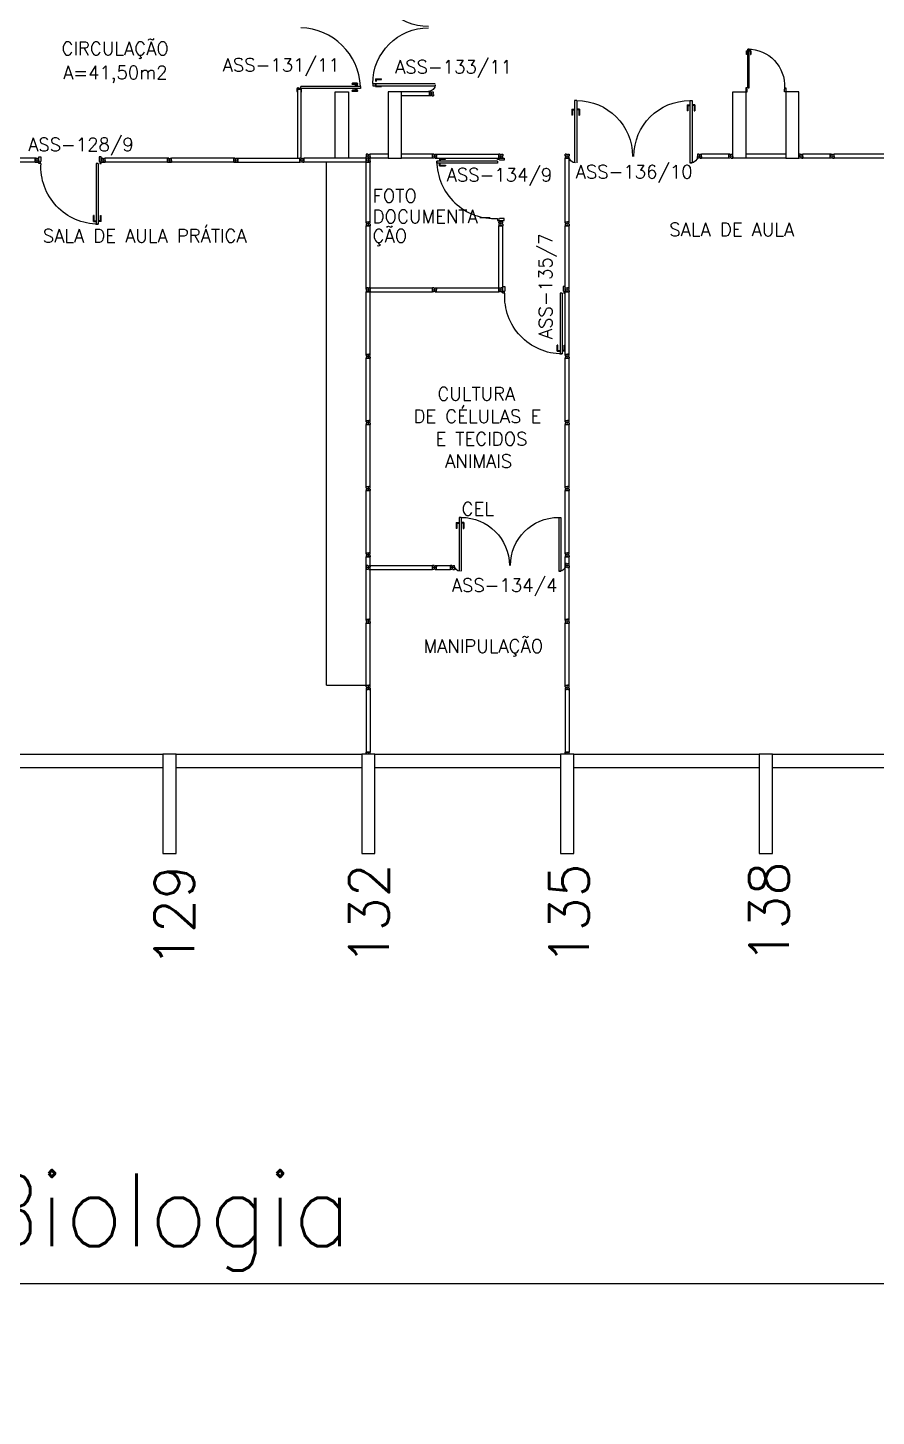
# Model space of a CAD drawing. Extents: x -248 to -11, y 347 to 447.
# Drawn here: x -107.3 to -94.5, y 351.06 to 372.03 of the extents above; entities that cross this region are included whole.
import ezdxf
from ezdxf.enums import TextEntityAlignment as Align

# ---------------------------------------------------------------- set-up
doc = ezdxf.new("R2010")
doc.units = 0
doc.header["$LTSCALE"] = 0.02
doc.header["$MEASUREMENT"] = 0
doc.header["$PDMODE"] = 99
doc.layers.get('0').update_dxf_attribs({"linetype": 'CONTINUOUS'})
doc.layers.get('DEFPOINTS').update_dxf_attribs({"linetype": 'CONTINUOUS'})
for name, color, linetype in [('ALV', 2, 'CONTINUOUS'), ('AREA', 2, 'CONTINUOUS'), ('BANC', 2, 'CONTINUOUS'), ('DIV', 2, 'CONTINUOUS'), ('ESTR', 3, 'CONTINUOUS'), ('MARCO', 2, 'CONTINUOUS'), ('MAÇANETA', 1, 'CONTINUOUS'), ('NOPILAR1', 2, 'CONTINUOUS'), ('PORTA', 2, 'CONTINUOUS'), ('TEXT_CENTRO_CUSTO', 1, 'CONTINUOUS'), ('TEXTO', 2, 'CONTINUOUS'), ('TEXTO-CENTRO-CUSTO', 2, 'CONTINUOUS'), ('TEXTO-ENDEREÇO', 2, 'CONTINUOUS')]:
    doc.layers.add(name, color=color, linetype=linetype)
doc.styles.add('1', font='romans.shx', dxfattribs={"height": 1.1})
doc.styles.add('NOPILAR', font='simplex.shx', dxfattribs={"height": 0.6})
doc.styles.add('UNB-100', font='simplex.shx', dxfattribs={"height": 0.2})
doc.styles.add('UNB-100-1', font='simplex.shx', dxfattribs={"height": 0.2})
doc.dimstyles.new('1-600', dxfattribs={"dimtxt": 1.1, "dimasz": 2.5, "dimexe": 2, "dimexo": 4, "dimgap": 0.2, "dimtad": 1, "dimdec": 0, "dimzin": 4, "dimdsep": 46, "dimlunit": 6, "dimtxsty": '1', "dimblk1": 'NONE', "dimblk2": 'NONE', "dimsah": 1, "dimcen": 0, "dimclrd": 2, "dimclre": 2, "dimclrt": 2, "dimadec": 0, "dimazin": 0, "dimtfac": 1, "dimtdec": 0, "dimtmove": 2, "dimatfit": 3, "dimldrblk": 'NONE', "dimfxl": 1, "dimtolj": 1, "dimtzin": 0, "dimarcsym": 0})

# ---------------------------------------------------------------- blocks, each defined once
blk = doc.blocks.new('PILAR-SSS')
blk.add_lwpolyline([(0.003, -72.467), (0.003, -73.967), (0.203, -73.967), (0.203, -72.467)], close=True)
blk = doc.blocks.new('PILINT-SSS')
for points in [[(0.2, 0), (0.2, -0.6), (0, -0.6), (0, 0)], [(0.8, 0), (0.8, -0.6), (1, -0.6), (1, 0)], [(0.2, -8.39), (0.2, -9.39), (0, -9.39), (0, -8.39)], [(0.8, -8.39), (0.8, -9.39), (1, -9.39), (1, -8.39)]]:
    blk.add_lwpolyline(points, close=True)
blk = doc.blocks.new('DIVMT-SSS')
for p, q in [((-0.03, 0.008), (-0.03, 0.03)), ((-0.006, 0.03), (-0.03, 0.03)), ((-0.03, 0.008), (-0.02, 0.008)), ((-0.02, -0.008), (-0.02, 0.008)), ((-0.006, 0.02), (-0.006, 0.03)), ((0.006, 0.02), (-0.006, 0.02)), ((-0.005, 0), (0.005, 0)), ((0.005, 0), (-0.005, 0)), ((0, 0.005), (0, -0.005)), ((0, -0.005), (0, 0.005)), ((0.006, 0.03), (0.03, 0.03)), ((0.006, 0.02), (0.006, 0.03)), ((0.03, 0.008), (0.02, 0.008)), ((0.02, -0.008), (0.02, 0.008)), ((0.03, 0.008), (0.03, 0.03)), ((-0.03, -0.008), (-0.03, -0.03)), ((-0.03, -0.008), (-0.02, -0.008)), ((-0.03, -0.03), (-0.03, -0.97)), ((-0.03, -0.03), (-0.009, -0.03)), ((0.03, -0.03), (-0.03, -0.03)), ((-0.03, -0.03), (-0.006, -0.03)), ((-0.009, -0.03), (-0.027, -0.03)), ((-0.006, -0.02), (-0.006, -0.03)), ((-0.006, -0.02), (0.006, -0.02)), ((-0.006, -0.02), (-0.006, -0.03)), ((0.006, -0.02), (-0.006, -0.02)), ((0.005, -0.03), (-0.005, -0.03)), ((0.006, -0.02), (0.006, -0.03)), ((0.006, -0.02), (0.006, -0.03)), ((0.03, -0.03), (0.006, -0.03)), ((0.03, -0.008), (0.02, -0.008)), ((0.03, -0.008), (0.03, -0.03)), ((0.03, -0.03), (0.03, -0.97)), ((0.03, -0.97), (-0.03, -0.97)), ((-0.006, -0.98), (-0.006, -0.97)), ((-0.006, -0.98), (0.006, -0.98)), ((0.006, -1.001), (-0.006, -1.001)), ((0.005, -0.97), (-0.005, -0.97)), ((0, -0.994), (0, -1.007)), ((0, -1.02), (0, -1.021)), ((0.006, -0.98), (0.006, -0.97))]:
    blk.add_line(p, q)
blk = doc.blocks.new('DIVINI-SSS')
for p, q in [((-0.02, 0), (-0.02, -0.008)), ((-0.02, 0), (0.001, 0)), ((-0.005, 0), (0.005, 0)), ((0, 0.005), (0, -0.005)), ((0.001, 0), (0.02, 0)), ((-0.03, -0.008), (-0.02, -0.008)), ((-0.03, -0.008), (-0.03, -0.028)), ((-0.03, -0.028), (-0.008, -0.028)), ((-0.03, -0.03), (0.03, -0.03)), ((-0.03, -0.975), (-0.03, -0.03)), ((-0.009, -0.03), (-0.027, -0.03)), ((-0.008, -0.019), (0.008, -0.019)), ((-0.008, -0.019), (-0.008, -0.028)), ((-0.006, -0.021), (-0.006, -0.03)), ((0.006, -0.021), (-0.006, -0.021)), ((-0.006, -0.023), (-0.006, -0.027)), ((-0.004, -0.021), (0.004, -0.021)), ((0.006, -0.021), (0.006, -0.03)), ((0.006, -0.023), (0.006, -0.027)), ((0.008, -0.019), (0.008, -0.028)), ((0.03, -0.028), (0.008, -0.028)), ((0.009, -0.03), (0.027, -0.03)), ((0.02, 0), (0.02, -0.008)), ((0.03, -0.008), (0.02, -0.008)), ((0.03, -0.008), (0.03, -0.028)), ((0.03, -0.975), (0.03, -0.03)), ((-0.03, -0.975), (0.03, -0.975)), ((-0.009, -0.975), (-0.027, -0.975)), ((-0.006, -0.985), (-0.006, -0.975)), ((0.006, -0.985), (-0.006, -0.985)), ((0.006, -1.01), (-0.006, -1.01)), ((0, -0.985), (0, -0.988)), ((0, -1.003), (0, -1.018)), ((0.006, -0.985), (0.006, -0.975)), ((0.03, -0.975), (0.009, -0.975)), ((0.009, -0.975), (0.027, -0.975))]:
    blk.add_line(p, q)
blk = doc.blocks.new('PDV2D-SSS')
for p, q in [((-0.148, 0.925), (-0.108, 0.925)), ((-0.148, 0.925), (-0.148, 0.835)), ((-0.138, 0.915), (-0.108, 0.915)), ((-0.138, 0.915), (-0.138, 0.835)), ((-0.106, 0.965), (-0.076, 0.965)), ((-0.106, 0.05), (-0.106, 0.965)), ((-0.076, 0.05), (-0.076, 0.965)), ((-0.034, 0.925), (-0.074, 0.925)), ((-0.044, 0.915), (-0.074, 0.915)), ((-0.044, 0.915), (-0.044, 0.835)), ((-0.034, 0.925), (-0.034, 0.835)), ((-0.138, 0.835), (-0.148, 0.835)), ((-0.044, 0.835), (-0.034, 0.835)), ((-0.95, 0.05), (-0.97, 0.05)), ((-0.97, 0.05), (-0.97, 0.035)), ((-0.97, 0.035), (-0.97, -0.035)), ((-0.95, 0.02), (-0.95, 0.05)), ((-0.95, 0.02), (-0.94, 0.02)), ((-0.94, -0.05), (-0.94, 0.02)), ((-0.076, 0.05), (-0.106, 0.05)), ((-0.051, 0.02), (-0.061, 0.02)), ((-0.061, -0.05), (-0.061, 0.02)), ((-0.051, 0.05), (-0.031, 0.05)), ((-0.051, 0.02), (-0.051, 0.05)), ((-0.031, 0.05), (-0.031, -0.05)), ((-0.97, -0.035), (-0.97, -0.05)), ((-0.97, -0.05), (-0.94, -0.05)), ((-0.031, -0.05), (-0.061, -0.05))]:
    blk.add_line(p, q)
at = {"color": 1}
blk.add_arc((-0.076, 0.1), 0.865, 90, 183.3214, dxfattribs=at)
blk = doc.blocks.new('MTT-SSS')
for p, q in [((-0.008, 0.03), (-0.03, 0.03)), ((-0.03, 0.03), (-0.03, 0.006)), ((-0.0185, 0.006), (-0.03, 0.006)), ((-0.0185, -0.006), (-0.0185, 0.006)), ((-0.008, 0.03), (-0.008, 0.02)), ((-0.008, 0.02), (0.008, 0.02)), ((-0.0051, 0), (0.0051, 0)), ((0, -0.0051), (0, 0.0051)), ((0.008, 0.03), (0.03, 0.03)), ((0.008, 0.03), (0.008, 0.02)), ((0.0205, -0.006), (0.0205, 0.006)), ((0.0205, 0.006), (0.03, 0.006)), ((0.03, 0.006), (0.03, 0.03)), ((-0.03, -0.03), (-0.03, -0.006)), ((-0.0185, -0.006), (-0.03, -0.006)), ((-0.008, -0.03), (-0.03, -0.03)), ((-0.008, -0.02), (0.008, -0.02)), ((-0.008, -0.03), (-0.008, -0.02)), ((0.008, -0.03), (0.008, -0.02)), ((0.008, -0.03), (0.03, -0.03)), ((0.0205, -0.006), (0.03, -0.006)), ((0.03, -0.006), (0.03, -0.03))]:
    blk.add_line(p, q)
blk = doc.blocks.new('PDVDP-SSS')
for p, q in [((0.112, 0.84), (0.112, -0.1)), ((0.147, 0.84), (0.112, 0.84)), ((0.147, 0.84), (0.147, -0.1)), ((1.853, 0.84), (1.888, 0.84)), ((1.853, 0.84), (1.853, -0.1)), ((1.888, 0.84), (1.888, -0.1)), ((0.009, 0), (-0.009, 0)), ((0, -0.012), (0, 0.01)), ((0.147, -0.1), (0.112, -0.1))]:
    blk.add_line(p, q)
at = {"color": 1}
for centre, radius, start, end in [((0.148, -0.002), 0.843, 0, 90), ((1.853, -0.002), 0.843, 90, 180), ((0.131, 0), 0.101, 180, 270), ((1.87, 0), 0.101, 270, 0)]:
    blk.add_arc(centre, radius, start, end, dxfattribs=at)
blk = doc.blocks.new('*D65')
at = {"color": 2, "linetype": 'ByBlock', "transparency": 16777216}
for p, q in [((-192.266, 355.563), (-192.266, 351.063)), ((-18.266, 355.563), (-18.266, 351.063)), ((-18.266, 353.063), (-192.266, 353.063))]:
    blk.add_line(p, q, dxfattribs=at)
at = {"layer": 'DEFPOINTS', "color": 0, "linetype": 'ByBlock', "transparency": 16777216}
for p in [(-192.266, 359.563), (-18.266, 359.563), (-192.266, 353.063)]:
    blk.add_point(p, dxfattribs=at)
at = {"color": 2, "linetype": 'ByBlock', "transparency": 16777216, "insert": (-105.266, 353.996), "char_height": 1.1, "attachment_point": 5, "style": '1'}
blk.add_mtext('\\A1;Biologia', dxfattribs=at)
blk = doc.blocks.new('_NONE')
at = {"color": 0, "linetype": 'ByBlock'}
blk.add_circle((0, 0), 0.25, dxfattribs=at)
blk = doc.blocks.new('MACANETA-SSS')
at = {"layer": 'MAÇANETA'}
for p, q in [((-0.077, 0.052), (-0.077, 0.12)), ((-0.059, 0.052), (-0.059, 0.12)), ((-0.059, 0.075), (-0.036, 0.075)), ((-0.059, 0.052), (-0.036, 0.052)), ((-0.036, 0.044), (-0.036, 0.084)), ((-0.036, 0.084), (-0.03, 0.084)), ((-0.036, 0.044), (-0.03, 0.044)), ((0.006, 0.084), (0, 0.084)), ((0.006, 0.044), (0, 0.044)), ((0.006, 0.044), (0.006, 0.084)), ((0.029, 0.075), (0.006, 0.075)), ((0.029, 0.052), (0.006, 0.052)), ((0.029, 0.052), (0.029, 0.12)), ((0.047, 0.052), (0.047, 0.12))]:
    blk.add_line(p, q, dxfattribs=at)
for centre, start, end in [((-0.068, 0.12), 90, 180), ((-0.068, 0.052), 180, 270), ((-0.068, 0.12), 0, 90), ((-0.068, 0.052), 270, 0), ((0.038, 0.12), 90, 180), ((0.038, 0.052), 180, 270), ((0.038, 0.12), 0, 90), ((0.038, 0.052), 270, 0)]:
    blk.add_arc(centre, 0.00874, start, end, dxfattribs=at)

msp = doc.modelspace()

# ---------------------------------------------------------------- linework, layer by layer
at = {"layer": 'ALV'}
for p, q in [((-108.066, 361.063), (-105.266, 361.063)), ((-105.066, 361.063), (-102.266, 361.063)), ((-102.066, 361.063), (-99.266, 361.063)), ((-99.066, 361.063), (-96.266, 361.063)), ((-96.066, 361.063), (-93.266, 361.063)), ((-108.066, 360.863), (-105.266, 360.863)), ((-105.066, 360.863), (-102.266, 360.863)), ((-102.066, 360.863), (-99.266, 360.863)), ((-99.066, 360.863), (-96.266, 360.863)), ((-96.066, 360.863), (-93.266, 360.863))]:
    msp.add_line(p, q, dxfattribs=at)
at = {"layer": 'BANC'}
for p, q in [((-102.796, 362.103), (-102.796, 370.003)), ((-102.136, 368.043), (-101.436, 368.043)), ((-102.136, 363.853), (-101.436, 363.853)), ((-102.796, 362.103), (-102.196, 362.103))]:
    msp.add_line(p, q, dxfattribs=at)
at = {"layer": 'DIV'}
for p, q in [((-102.055, 371.26), (-101.965, 371.26)), ((-102.055, 371.26), (-102.055, 371.22)), ((-102.055, 371.145), (-102.055, 371.185)), ((-102.045, 371.25), (-101.965, 371.25)), ((-102.045, 371.25), (-102.045, 371.22)), ((-102.045, 371.155), (-102.045, 371.185)), ((-101.965, 371.25), (-101.965, 371.26)), ((-103.234, 371.103), (-103.234, 370.063)), ((-103.184, 371.103), (-103.234, 371.103)), ((-103.184, 371.103), (-103.184, 370.063)), ((-102.055, 371.145), (-101.965, 371.145)), ((-102.045, 371.155), (-101.965, 371.155)), ((-101.965, 371.155), (-101.965, 371.145)), ((-101.244, 371.063), (-101.666, 371.063)), ((-101.244, 371.003), (-101.666, 371.003)), ((-101.244, 371.063), (-101.244, 371.039)), ((-101.222, 371.063), (-101.244, 371.063)), ((-101.244, 371.003), (-101.244, 371.063)), ((-101.244, 371.063), (-101.244, 371.042)), ((-101.244, 371.042), (-101.244, 371.06)), ((-101.234, 371.039), (-101.244, 371.039)), ((-101.234, 371.039), (-101.244, 371.039)), ((-101.244, 371.028), (-101.244, 371.038)), ((-101.234, 371.027), (-101.244, 371.027)), ((-101.244, 371.003), (-101.244, 371.027)), ((-101.234, 371.027), (-101.244, 371.027)), ((-101.222, 371.003), (-101.244, 371.003)), ((-101.234, 371.027), (-101.234, 371.039)), ((-101.234, 371.039), (-101.234, 371.027)), ((-101.222, 371.063), (-101.222, 371.053)), ((-101.222, 371.053), (-101.206, 371.053)), ((-101.222, 371.013), (-101.206, 371.013)), ((-101.222, 371.003), (-101.222, 371.013)), ((-101.219, 371.033), (-101.209, 371.033)), ((-101.209, 371.033), (-101.219, 371.033)), ((-101.214, 371.028), (-101.214, 371.038)), ((-101.214, 371.038), (-101.214, 371.028)), ((-101.206, 371.063), (-101.206, 371.053)), ((-101.206, 371.063), (-101.185, 371.063)), ((-101.206, 371.003), (-101.206, 371.013)), ((-101.206, 371.003), (-101.184, 371.003)), ((-101.193, 371.027), (-101.193, 371.039)), ((-101.193, 371.039), (-101.184, 371.039)), ((-101.193, 371.027), (-101.184, 371.027)), ((-101.184, 371.039), (-101.184, 371.063)), ((-101.184, 371.027), (-101.184, 371.003)), ((-99.095, 370.805), (-99.055, 370.805)), ((-99.095, 370.805), (-99.095, 370.715)), ((-99.085, 370.795), (-99.055, 370.795)), ((-99.085, 370.795), (-99.085, 370.715)), ((-98.981, 370.805), (-99.02, 370.805)), ((-98.991, 370.795), (-99.02, 370.795)), ((-98.991, 370.795), (-98.991, 370.715)), ((-98.981, 370.805), (-98.981, 370.715)), ((-97.355, 370.867), (-97.315, 370.867)), ((-97.355, 370.867), (-97.355, 370.777)), ((-97.345, 370.777), (-97.354, 370.777)), ((-97.345, 370.857), (-97.315, 370.857)), ((-97.345, 370.857), (-97.345, 370.777)), ((-97.24, 370.867), (-97.28, 370.867)), ((-97.25, 370.857), (-97.28, 370.857)), ((-97.25, 370.857), (-97.25, 370.777)), ((-97.25, 370.777), (-97.24, 370.777)), ((-97.24, 370.867), (-97.24, 370.777)), ((-99.085, 370.715), (-99.095, 370.715)), ((-98.991, 370.715), (-98.981, 370.715)), ((-102.136, 370.063), (-102.136, 370.123)), ((-101.866, 370.123), (-102.136, 370.123)), ((-101.196, 370.123), (-101.666, 370.123)), ((-101.196, 370.123), (-101.196, 370.102)), ((-101.196, 370.063), (-101.196, 370.123)), ((-101.174, 370.123), (-101.196, 370.123)), ((-101.196, 370.123), (-101.196, 370.099)), ((-101.174, 370.123), (-101.174, 370.113)), ((-101.158, 370.123), (-101.136, 370.123)), ((-101.158, 370.123), (-101.158, 370.113)), ((-101.136, 370.099), (-101.136, 370.123)), ((-97.136, 370.063), (-97.136, 370.123)), ((-96.726, 370.123), (-97.136, 370.123)), ((-96.726, 370.123), (-96.726, 370.102)), ((-96.726, 370.063), (-96.726, 370.123)), ((-96.704, 370.123), (-96.726, 370.123)), ((-96.726, 370.123), (-96.726, 370.099)), ((-96.704, 370.123), (-96.704, 370.113)), ((-96.688, 370.123), (-96.666, 370.123)), ((-96.688, 370.123), (-96.688, 370.113)), ((-96.666, 370.099), (-96.666, 370.123)), ((-95.866, 370.124), (-96.466, 370.124)), ((-95.606, 370.063), (-95.606, 370.123)), ((-95.196, 370.123), (-95.606, 370.123)), ((-95.196, 370.123), (-95.196, 370.102)), ((-95.196, 370.063), (-95.196, 370.123)), ((-95.174, 370.123), (-95.196, 370.123)), ((-95.196, 370.123), (-95.196, 370.099)), ((-95.174, 370.123), (-95.174, 370.113)), ((-95.158, 370.123), (-95.136, 370.123)), ((-95.158, 370.123), (-95.158, 370.113)), ((-95.136, 370.099), (-95.136, 370.123)), ((-107.196, 370.002), (-107.136, 370.002)), ((-107.196, 370.002), (-107.136, 370.002)), ((-107.173, 370.033), (-107.16, 370.033)), ((-107.173, 370.033), (-107.16, 370.033)), ((-107.172, 370.012), (-107.172, 370.002)), ((-107.16, 370.012), (-107.172, 370.012)), ((-107.16, 370.012), (-107.172, 370.012)), ((-107.172, 370.012), (-107.172, 370.002)), ((-107.171, 370.002), (-107.161, 370.002)), ((-107.171, 370.002), (-107.161, 370.002)), ((-107.166, 370.052), (-107.166, 370.053)), ((-107.166, 370.052), (-107.166, 370.053)), ((-107.166, 370.026), (-107.166, 370.039)), ((-107.166, 370.026), (-107.166, 370.039)), ((-107.16, 370.012), (-107.16, 370.002)), ((-107.16, 370.012), (-107.16, 370.002)), ((-106.196, 370.002), (-106.136, 370.002)), ((-106.173, 370.033), (-106.16, 370.033)), ((-106.16, 370.012), (-106.172, 370.012)), ((-106.172, 370.012), (-106.172, 370.002)), ((-106.171, 370.002), (-106.161, 370.002)), ((-106.166, 370.052), (-106.166, 370.053)), ((-106.166, 370.026), (-106.166, 370.039)), ((-106.16, 370.012), (-106.16, 370.002)), ((-105.196, 370.002), (-105.136, 370.002)), ((-105.173, 370.033), (-105.16, 370.033)), ((-105.16, 370.012), (-105.172, 370.012)), ((-105.172, 370.012), (-105.172, 370.002)), ((-105.171, 370.002), (-105.161, 370.002)), ((-105.166, 370.052), (-105.166, 370.053)), ((-105.166, 370.026), (-105.166, 370.039)), ((-105.16, 370.012), (-105.16, 370.002)), ((-104.196, 370.002), (-104.136, 370.002)), ((-104.196, 370.002), (-104.136, 370.002)), ((-104.173, 370.033), (-104.16, 370.033)), ((-104.173, 370.033), (-104.16, 370.033)), ((-104.172, 370.012), (-104.172, 370.002)), ((-104.16, 370.012), (-104.172, 370.012)), ((-104.16, 370.012), (-104.172, 370.012)), ((-104.172, 370.012), (-104.172, 370.002)), ((-104.171, 370.002), (-104.161, 370.002)), ((-104.171, 370.002), (-104.161, 370.002)), ((-104.166, 370.052), (-104.166, 370.053)), ((-104.166, 370.052), (-104.166, 370.053)), ((-104.166, 370.026), (-104.166, 370.039)), ((-104.166, 370.026), (-104.166, 370.039)), ((-104.16, 370.012), (-104.16, 370.002)), ((-104.16, 370.012), (-104.16, 370.002)), ((-102.196, 369.103), (-102.196, 370.002)), ((-102.196, 370.002), (-102.136, 370.002)), ((-102.186, 370.093), (-102.187, 370.093)), ((-102.16, 370.093), (-102.174, 370.093)), ((-102.173, 370.033), (-102.16, 370.033)), ((-102.16, 370.012), (-102.172, 370.012)), ((-102.172, 370.012), (-102.172, 370.002)), ((-102.171, 370.002), (-102.161, 370.002)), ((-102.167, 370.087), (-102.167, 370.1)), ((-102.166, 370.052), (-102.166, 370.053)), ((-102.166, 370.026), (-102.166, 370.039)), ((-102.16, 370.012), (-102.16, 370.002)), ((-102.146, 370.099), (-102.146, 370.087)), ((-102.146, 370.099), (-102.136, 370.099)), ((-102.146, 370.087), (-102.136, 370.087)), ((-102.136, 370.088), (-102.136, 370.098)), ((-101.866, 370.063), (-102.136, 370.063)), ((-102.136, 369.103), (-102.136, 370.002)), ((-101.196, 370.063), (-101.666, 370.063)), ((-101.196, 370.102), (-101.196, 370.12)), ((-101.187, 370.099), (-101.196, 370.099)), ((-101.187, 370.099), (-101.196, 370.099)), ((-101.196, 370.088), (-101.196, 370.098)), ((-101.187, 370.087), (-101.196, 370.087)), ((-101.196, 370.063), (-101.196, 370.087)), ((-101.187, 370.087), (-101.196, 370.087)), ((-101.174, 370.063), (-101.196, 370.063)), ((-101.187, 370.099), (-101.187, 370.087)), ((-101.187, 370.087), (-101.187, 370.099)), ((-101.174, 370.113), (-101.158, 370.113)), ((-101.174, 370.063), (-101.174, 370.073)), ((-101.174, 370.073), (-101.158, 370.073)), ((-101.161, 370.093), (-101.172, 370.093)), ((-101.172, 370.093), (-101.161, 370.093)), ((-101.166, 370.098), (-101.166, 370.088)), ((-101.166, 370.088), (-101.166, 370.098)), ((-101.158, 370.063), (-101.158, 370.073)), ((-101.158, 370.063), (-101.136, 370.063)), ((-101.146, 370.099), (-101.136, 370.099)), ((-101.146, 370.087), (-101.146, 370.099)), ((-101.146, 370.087), (-101.136, 370.087)), ((-101.136, 370.087), (-101.136, 370.063)), ((-99.196, 369.103), (-99.196, 370.063)), ((-99.196, 370.063), (-99.136, 370.063)), ((-99.173, 370.093), (-99.16, 370.093)), ((-99.172, 370.072), (-99.172, 370.063)), ((-99.16, 370.072), (-99.172, 370.072)), ((-99.171, 370.063), (-99.161, 370.063)), ((-99.166, 370.112), (-99.166, 370.113)), ((-99.166, 370.086), (-99.166, 370.1)), ((-99.16, 370.072), (-99.16, 370.063)), ((-99.136, 369.103), (-99.136, 370.063)), ((-97.186, 370.093), (-97.187, 370.093)), ((-97.16, 370.093), (-97.174, 370.093)), ((-97.167, 370.087), (-97.167, 370.1)), ((-97.146, 370.099), (-97.146, 370.087)), ((-97.146, 370.099), (-97.136, 370.099)), ((-97.146, 370.087), (-97.136, 370.087)), ((-97.136, 370.088), (-97.136, 370.098)), ((-96.726, 370.063), (-97.136, 370.063)), ((-96.726, 370.102), (-96.726, 370.12)), ((-96.717, 370.099), (-96.726, 370.099)), ((-96.717, 370.099), (-96.726, 370.099)), ((-96.726, 370.088), (-96.726, 370.098)), ((-96.717, 370.087), (-96.726, 370.087)), ((-96.726, 370.063), (-96.726, 370.087)), ((-96.717, 370.087), (-96.726, 370.087)), ((-96.704, 370.063), (-96.726, 370.063)), ((-96.717, 370.099), (-96.717, 370.087)), ((-96.717, 370.087), (-96.717, 370.099)), ((-96.704, 370.113), (-96.688, 370.113)), ((-96.704, 370.063), (-96.704, 370.073)), ((-96.704, 370.073), (-96.688, 370.073)), ((-96.691, 370.093), (-96.702, 370.093)), ((-96.702, 370.093), (-96.691, 370.093)), ((-96.696, 370.098), (-96.696, 370.088)), ((-96.696, 370.088), (-96.696, 370.098)), ((-96.688, 370.063), (-96.688, 370.073)), ((-96.688, 370.063), (-96.666, 370.063)), ((-96.676, 370.099), (-96.666, 370.099)), ((-96.676, 370.087), (-96.676, 370.099)), ((-96.676, 370.087), (-96.666, 370.087)), ((-96.666, 370.087), (-96.666, 370.063)), ((-95.866, 370.063), (-96.466, 370.063)), ((-95.655, 370.093), (-95.657, 370.093)), ((-95.629, 370.093), (-95.643, 370.093)), ((-95.636, 370.087), (-95.636, 370.1)), ((-95.615, 370.099), (-95.615, 370.087)), ((-95.615, 370.099), (-95.606, 370.099)), ((-95.615, 370.087), (-95.606, 370.087)), ((-95.606, 370.088), (-95.606, 370.098)), ((-95.196, 370.063), (-95.606, 370.063)), ((-95.196, 370.102), (-95.196, 370.12)), ((-95.187, 370.099), (-95.196, 370.099)), ((-95.187, 370.099), (-95.196, 370.099)), ((-95.196, 370.088), (-95.196, 370.098)), ((-95.187, 370.087), (-95.196, 370.087)), ((-95.196, 370.063), (-95.196, 370.087)), ((-95.187, 370.087), (-95.196, 370.087)), ((-95.174, 370.063), (-95.196, 370.063)), ((-95.187, 370.099), (-95.187, 370.087)), ((-95.187, 370.087), (-95.187, 370.099)), ((-95.174, 370.113), (-95.158, 370.113)), ((-95.174, 370.063), (-95.174, 370.073)), ((-95.174, 370.073), (-95.158, 370.073)), ((-95.161, 370.093), (-95.172, 370.093)), ((-95.172, 370.093), (-95.161, 370.093)), ((-95.166, 370.098), (-95.166, 370.088)), ((-95.166, 370.088), (-95.166, 370.098)), ((-95.158, 370.063), (-95.158, 370.073)), ((-95.158, 370.063), (-95.136, 370.063)), ((-95.146, 370.099), (-95.136, 370.099)), ((-95.146, 370.087), (-95.146, 370.099)), ((-95.146, 370.087), (-95.136, 370.087)), ((-95.136, 370.087), (-95.136, 370.063)), ((-102.196, 369.103), (-102.136, 369.103)), ((-102.196, 369.081), (-102.196, 369.103)), ((-102.196, 369.103), (-102.172, 369.103)), ((-102.196, 369.081), (-102.186, 369.081)), ((-102.186, 369.081), (-102.186, 369.065)), ((-102.172, 369.093), (-102.172, 369.103)), ((-102.172, 369.093), (-102.172, 369.103)), ((-102.16, 369.093), (-102.172, 369.093)), ((-102.172, 369.093), (-102.16, 369.093)), ((-102.161, 369.073), (-102.172, 369.073)), ((-102.172, 369.073), (-102.161, 369.073)), ((-102.171, 369.103), (-102.161, 369.103)), ((-102.166, 369.068), (-102.166, 369.078)), ((-102.166, 369.078), (-102.166, 369.068)), ((-102.16, 369.093), (-102.16, 369.103)), ((-102.136, 369.103), (-102.16, 369.103)), ((-102.16, 369.093), (-102.16, 369.103)), ((-102.136, 369.103), (-102.157, 369.103)), ((-102.157, 369.103), (-102.139, 369.103)), ((-102.146, 369.081), (-102.146, 369.065)), ((-102.136, 369.081), (-102.146, 369.081)), ((-102.136, 369.081), (-102.136, 369.103)), ((-100.196, 369.104), (-100.172, 369.104)), ((-100.196, 369.082), (-100.196, 369.104)), ((-100.196, 369.104), (-100.136, 369.104)), ((-100.196, 369.082), (-100.186, 369.082)), ((-100.186, 369.082), (-100.186, 369.066)), ((-100.172, 369.094), (-100.172, 369.104)), ((-100.172, 369.094), (-100.172, 369.104)), ((-100.172, 369.094), (-100.16, 369.094)), ((-100.16, 369.094), (-100.172, 369.094)), ((-100.172, 369.074), (-100.161, 369.074)), ((-100.161, 369.074), (-100.172, 369.074)), ((-100.171, 369.104), (-100.161, 369.104)), ((-100.166, 369.079), (-100.166, 369.069)), ((-100.166, 369.069), (-100.166, 369.079)), ((-100.16, 369.094), (-100.16, 369.104)), ((-100.136, 369.104), (-100.16, 369.104)), ((-100.16, 369.094), (-100.16, 369.104)), ((-100.157, 369.104), (-100.139, 369.104)), ((-100.136, 369.104), (-100.157, 369.104)), ((-100.136, 369.082), (-100.146, 369.082)), ((-100.146, 369.082), (-100.146, 369.066)), ((-100.136, 369.082), (-100.136, 369.104)), ((-99.196, 369.103), (-99.172, 369.103)), ((-99.196, 369.081), (-99.196, 369.103)), ((-99.196, 369.103), (-99.136, 369.103)), ((-99.196, 369.081), (-99.186, 369.081)), ((-99.186, 369.081), (-99.186, 369.065)), ((-99.172, 369.093), (-99.172, 369.103)), ((-99.172, 369.093), (-99.172, 369.103)), ((-99.172, 369.093), (-99.16, 369.093)), ((-99.16, 369.093), (-99.172, 369.093)), ((-99.172, 369.073), (-99.161, 369.073)), ((-99.161, 369.073), (-99.172, 369.073)), ((-99.171, 369.103), (-99.161, 369.103)), ((-99.166, 369.078), (-99.166, 369.068)), ((-99.166, 369.068), (-99.166, 369.078)), ((-99.16, 369.093), (-99.16, 369.103)), ((-99.136, 369.103), (-99.16, 369.103)), ((-99.16, 369.093), (-99.16, 369.103)), ((-99.157, 369.103), (-99.139, 369.103)), ((-99.136, 369.103), (-99.157, 369.103)), ((-99.136, 369.081), (-99.146, 369.081)), ((-99.146, 369.081), (-99.146, 369.065)), ((-99.136, 369.081), (-99.136, 369.103)), ((-102.196, 369.065), (-102.196, 369.043)), ((-102.196, 369.065), (-102.186, 369.065)), ((-102.172, 369.043), (-102.196, 369.043)), ((-102.172, 369.052), (-102.172, 369.043)), ((-102.172, 369.052), (-102.16, 369.052)), ((-102.16, 369.052), (-102.16, 369.043)), ((-102.16, 369.043), (-102.136, 369.043)), ((-102.136, 369.065), (-102.146, 369.065)), ((-102.136, 369.065), (-102.136, 369.043)), ((-100.196, 369.066), (-100.186, 369.066)), ((-100.196, 369.066), (-100.196, 369.044)), ((-100.172, 369.044), (-100.196, 369.044)), ((-100.172, 369.053), (-100.16, 369.053)), ((-100.172, 369.053), (-100.172, 369.044)), ((-100.16, 369.053), (-100.16, 369.044)), ((-100.16, 369.044), (-100.136, 369.044)), ((-100.136, 369.066), (-100.146, 369.066)), ((-100.136, 369.066), (-100.136, 369.044)), ((-99.196, 369.065), (-99.186, 369.065)), ((-99.196, 369.065), (-99.196, 369.043)), ((-99.172, 369.043), (-99.196, 369.043)), ((-99.172, 369.052), (-99.16, 369.052)), ((-99.172, 369.052), (-99.172, 369.043)), ((-99.16, 369.052), (-99.16, 369.043)), ((-99.16, 369.043), (-99.136, 369.043)), ((-99.136, 369.065), (-99.146, 369.065)), ((-99.136, 369.065), (-99.136, 369.043)), ((-100.84, 364.559), (-100.84, 364.469)), ((-100.84, 364.559), (-100.8, 364.559)), ((-100.83, 364.469), (-100.84, 364.469)), ((-100.83, 364.549), (-100.83, 364.469)), ((-100.83, 364.549), (-100.8, 364.549)), ((-100.725, 364.559), (-100.765, 364.559)), ((-100.735, 364.549), (-100.765, 364.549)), ((-100.735, 364.549), (-100.735, 364.469)), ((-100.735, 364.469), (-100.725, 364.469)), ((-100.725, 364.559), (-100.725, 364.469)), ((-101.174, 363.913), (-101.196, 363.913)), ((-101.196, 363.889), (-101.196, 363.913)), ((-101.187, 363.889), (-101.196, 363.889)), ((-101.196, 363.877), (-101.196, 363.853)), ((-101.187, 363.877), (-101.196, 363.877)), ((-101.174, 363.853), (-101.196, 363.853)), ((-101.187, 363.877), (-101.187, 363.889)), ((-101.174, 363.913), (-101.174, 363.903)), ((-101.158, 363.903), (-101.174, 363.903)), ((-101.174, 363.853), (-101.174, 363.863)), ((-101.158, 363.863), (-101.174, 363.863)), ((-101.172, 363.883), (-101.161, 363.883)), ((-101.161, 363.883), (-101.172, 363.883)), ((-101.166, 363.888), (-101.166, 363.878)), ((-101.166, 363.878), (-101.166, 363.888)), ((-101.158, 363.913), (-101.136, 363.913)), ((-101.158, 363.913), (-101.158, 363.903)), ((-101.158, 363.853), (-101.158, 363.863)), ((-101.158, 363.853), (-101.136, 363.853)), ((-101.146, 363.889), (-101.136, 363.889)), ((-101.146, 363.889), (-101.146, 363.877)), ((-101.146, 363.889), (-101.136, 363.889)), ((-101.146, 363.877), (-101.146, 363.889)), ((-101.146, 363.877), (-101.136, 363.877)), ((-101.146, 363.877), (-101.136, 363.877)), ((-101.136, 363.913), (-100.927, 363.913)), ((-101.136, 363.913), (-101.136, 363.892)), ((-101.136, 363.853), (-101.136, 363.913)), ((-101.136, 363.913), (-101.136, 363.889)), ((-101.136, 363.892), (-101.136, 363.91)), ((-101.136, 363.878), (-101.136, 363.888)), ((-101.136, 363.853), (-101.136, 363.877)), ((-101.136, 363.853), (-100.927, 363.853)), ((-100.927, 363.853), (-100.927, 363.913)), ((-100.918, 363.889), (-100.927, 363.889)), ((-100.927, 363.878), (-100.927, 363.888)), ((-100.918, 363.877), (-100.927, 363.877)), ((-100.918, 363.889), (-100.918, 363.877)), ((-100.904, 363.883), (-100.89, 363.883)), ((-100.896, 363.877), (-100.896, 363.889)), ((-100.877, 363.883), (-100.876, 363.883))]:
    msp.add_line(p, q, dxfattribs=at)
at = {"layer": 'ESTR'}
for points in [[(-102.466, 371.063), (-102.466, 370.063), (-102.666, 370.063), (-102.666, 371.063)], [(-101.866, 371.063), (-101.866, 370.063), (-101.666, 370.063), (-101.666, 371.063)]]:
    msp.add_lwpolyline(points, close=True, dxfattribs=at)
at = {"layer": 'MARCO'}
for p, q in [((-103.234, 371.118), (-103.244, 371.118)), ((-103.244, 371.118), (-103.244, 371.068)), ((-103.244, 371.068), (-103.234, 371.068)), ((-103.219, 371.128), (-103.234, 371.128)), ((-103.234, 371.128), (-103.234, 371.118)), ((-103.234, 371.103), (-103.234, 371.118)), ((-103.219, 371.118), (-103.219, 371.128)), ((-103.184, 371.118), (-103.219, 371.118)), ((-103.184, 371.108), (-103.184, 371.118)), ((-103.174, 371.108), (-103.184, 371.108)), ((-103.184, 371.103), (-103.184, 371.108)), ((-103.184, 371.058), (-103.174, 371.058)), ((-103.174, 371.058), (-103.174, 371.108))]:
    msp.add_line(p, q, dxfattribs=at)
at = {"layer": 'PORTA'}
for p, q in [((-102.284, 371.148), (-103.184, 371.148)), ((-103.184, 371.118), (-103.184, 371.148)), ((-102.284, 371.118), (-103.184, 371.118)), ((-102.284, 371.148), (-102.284, 371.118))]:
    msp.add_line(p, q, dxfattribs=at)
at = {"layer": 'PORTA', "color": 1}
msp.add_arc((-103.211, 371.106), 0.927, 2.5909, 88.3406, dxfattribs=at)

# ---------------------------------------------------------------- block references
at = {"layer": 'DIV', "xscale": -0.6387937677383064, "yscale": 0.6387937677383206, "zscale": 0.6387937677383064, "rotation": 4.700559941284155e-08}
msp.add_blockref('PDV2D-SSS', (-96.486, 371.095), dxfattribs=at)
at = {"layer": 'DIV', "xscale": -1}
for name, p, rotation in [('PDVDP-SSS', (-97.167, 370.093), 2.350311945065187e-08), ('DIVMT-SSS', (-101.166, 370.093), 90.00000002350312), ('PDV2D-SSS', (-106.166, 370.033), 180.0000000235031), ('DIVMT-SSS', (-104.167, 370.033), 90.00000002350312), ('DIVMT-SSS', (-102.166, 368.073), 90.00000002350312), ('DIVMT-SSS', (-101.166, 368.073), 90.00000002350312), ('PDV2D-SSS', (-99.166, 368.073), 180.0000000235031), ('DIVMT-SSS', (-102.166, 363.883), 90.00000002350312)]:
    msp.add_blockref(name, p, dxfattribs=dict(at, rotation=rotation))
at = {"layer": 'DIV'}
for p in [(-102.167, 370.093), (-97.167, 370.093), (-95.636, 370.093), (-106.167, 370.033), (-103.167, 370.033), (-100.896, 363.883), (-99.166, 363.913)]:
    msp.add_blockref('MTT-SSS', p, dxfattribs=at)
at = {"layer": 'DIV', "xscale": -1}
for p in [(-100.166, 370.093), (-99.166, 370.093)]:
    msp.add_blockref('MTT-SSS', p, dxfattribs=at)
at = {"layer": 'DIV'}
for name, p, rotation in [('DIVMT-SSS', (-94.166, 370.093), 269.9999999764969), ('DIVMT-SSS', (-107.166, 370.033), 269.9999999764969), ('DIVMT-SSS', (-105.166, 370.033), 269.9999999764969), ('DIVMT-SSS', (-104.166, 370.033), 269.9999999764969), ('DIVMT-SSS', (-102.166, 370.033), 269.9999999764969), ('PDV2D-SSS', (-100.166, 370.094), 90), ('DIVMT-SSS', (-102.166, 368.073), 179.9999999764969), ('DIVMT-SSS', (-100.166, 368.074), 179.9999999764969), ('DIVMT-SSS', (-99.166, 368.073), 179.9999999764969), ('DIVMT-SSS', (-102.166, 367.073), 179.9999999764969), ('DIVMT-SSS', (-99.166, 367.073), 179.9999999764969), ('DIVMT-SSS', (-102.166, 366.073), 179.9999999764969), ('DIVMT-SSS', (-99.166, 366.073), 179.9999999764969), ('DIVMT-SSS', (-102.166, 365.073), 179.9999999764969), ('DIVMT-SSS', (-99.166, 365.073), 179.9999999764969), ('DIVMT-SSS', (-102.166, 364.073), 179.9999999764969), ('DIVMT-SSS', (-99.166, 364.073), 179.9999999764969), ('DIVMT-SSS', (-102.166, 363.073), 179.9999999764969), ('DIVMT-SSS', (-99.166, 363.073), 179.9999999764969), ('DIVMT-SSS', (-102.166, 362.073), 179.9999999764969), ('DIVMT-SSS', (-99.166, 362.073), 179.9999999764969), ('DIVINI-SSS', (-102.166, 361.063), 179.9999999764969), ('DIVINI-SSS', (-99.166, 361.063), 179.9999999764969)]:
    msp.add_blockref(name, p, dxfattribs=dict(at, rotation=rotation))
at = {"layer": 'DIV', "xscale": -0.8626474929523479, "yscale": 0.8626474929523479, "zscale": 0.8626474929523479}
msp.add_blockref('PDVDP-SSS', (-99.166, 363.913), dxfattribs=at)
at = {"layer": 'ESTR'}
for name, p in [('PILAR-SSS', (-105.269, 433.53)), ('PILAR-SSS', (-102.269, 433.53)), ('PILAR-SSS', (-99.269, 433.53)), ('PILAR-SSS', (-96.269, 433.53)), ('PILINT-SSS', (-96.666, 379.453))]:
    msp.add_blockref(name, p, dxfattribs=at)
at = {"layer": 'PORTA', "color": 1, "xscale": -1, "rotation": 90.00000002350312}
msp.add_blockref('PDVDP-SSS', (-101.257, 373.043), dxfattribs=at)
at = {"layer": 'PORTA', "xscale": -1, "rotation": 90.00000002350248}
msp.add_blockref('MACANETA-SSS', (-102.284, 371.118), dxfattribs=at)

# ---------------------------------------------------------------- texts
at = {"layer": 'AREA', "style": 'UNB-100'}
msp.add_text('A=41,50m2', height=0.2, dxfattribs=at).set_placement((-106.772, 371.257))
at = {"layer": 'NOPILAR1', "style": 'NOPILAR'}
for s, p in [('129', (-104.794, 357.844)), ('132', (-101.855, 357.871)), ('135', (-98.836, 357.871)), ('138', (-95.817, 357.898))]:
    msp.add_text(s, height=0.6, rotation=90, dxfattribs=at).set_placement(p)
at = {"layer": 'TEXT_CENTRO_CUSTO', "style": 'UNB-100'}
msp.add_text('CEL', height=0.2, dxfattribs=at).set_placement((-100.514, 364.666), align=Align.CENTER)
at = {"layer": 'TEXTO', "style": 'UNB-100'}
for s, p in [('CIRCULAÇÃO', (-106.796, 371.62)), ('FOTO', (-102.101, 369.396)), ('DOCUMENTA-', (-102.101, 369.083)), ('SALA DE AULA', (-97.624, 368.886)), ('SALA DE AULA PRÁTICA', (-107.079, 368.792)), ('ÇÃO', (-102.101, 368.791)), ('CULTURA', (-101.123, 366.404)), ('DE CÉLULAS E', (-101.485, 366.065)), ('E TECIDOS ', (-101.152, 365.726)), ('ANIMAIS ', (-101.007, 365.389)), ('MANIPULAÇÃO', (-101.334, 362.595))]:
    msp.add_text(s, height=0.2, dxfattribs=at).set_placement(p)
at = {"layer": 'TEXTO-ENDEREÇO', "style": 'UNB-100-1'}
for s, rotation, p in [('ASS-131/11', 360, (-103.481, 371.371)), ('ASS-133/11', 360, (-100.88, 371.343)), ('ASS-128/9', 360, (-106.503, 370.171)), ('ASS-134/9', 360, (-100.187, 369.713)), ('ASS-136/10', 360, (-98.154, 369.759)), ('ASS-135/7', 90, (-99.392, 368.13)), ('ASS-134/4', 360, (-100.109, 363.513))]:
    msp.add_text(s, height=0.2, rotation=rotation, dxfattribs=at).set_placement(p, align=Align.CENTER)

# ---------------------------------------------------------------- dimensions: what is measured, and where the dimension line sits
at = {"layer": 'TEXTO-CENTRO-CUSTO'}
dim = msp.add_aligned_dim(p1=(-18.266, 359.563), p2=(-192.266, 359.563), distance=6.5, text='Biologia', dimstyle='1-600', dxfattribs=at)
dim.commit()
dim.dimension.update_dxf_attribs({"geometry": '*D65', "text_midpoint": (-105.266, 353.996)})

doc.saveas('drawing.dxf')
